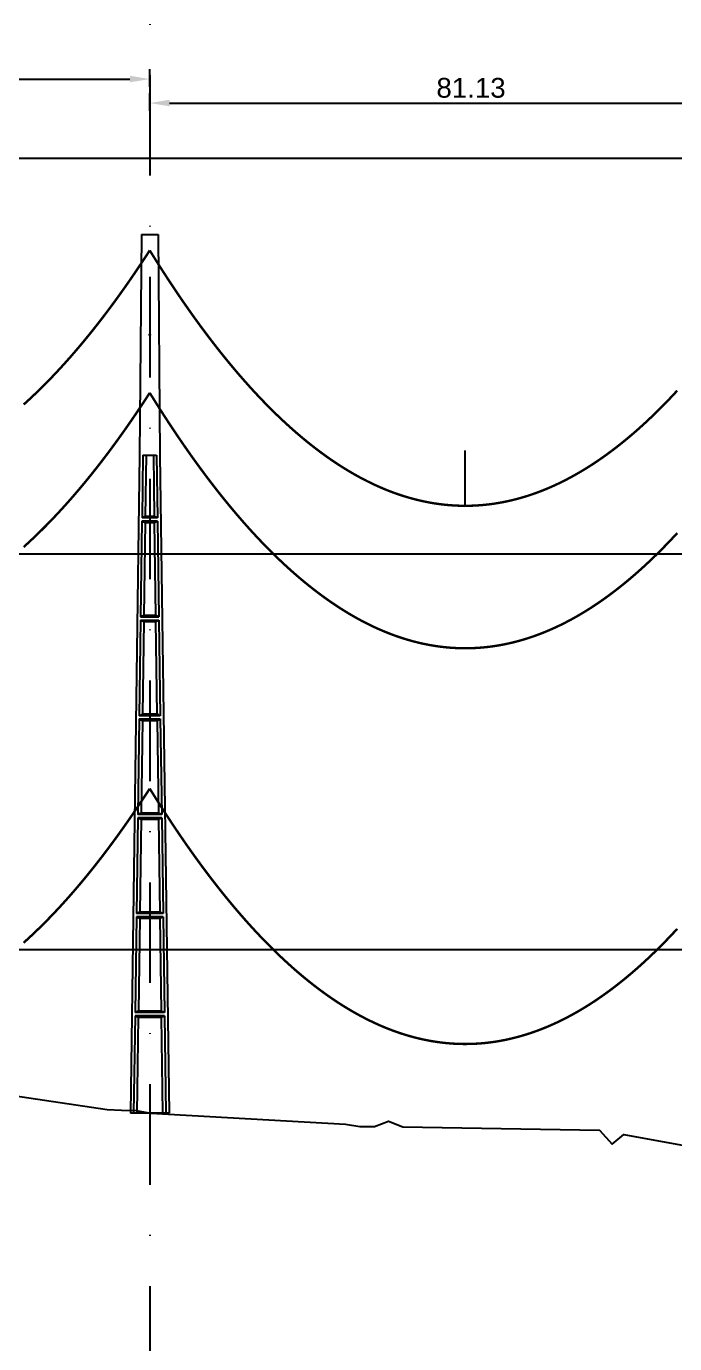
# Model space of a CAD drawing. Header units: metres. Extents: x -121 to 9872, y 3505 to 10721.
# Drawn here: x 972.7 to 1054.6, y 6977.2 to 7143.6 of the extents above; entities that cross this region are included whole.
import ezdxf

# ---------------------------------------------------------------- set-up
doc = ezdxf.new("R2010")
doc.units = ezdxf.units.M
doc.header["$PDMODE"] = 2
doc.linetypes.add('DASHDOT', pattern=[25.4, 12.7, -6.35, 0, -6.35])
doc.linetypes.add('DASHED', pattern=[0.75, 0.5, -0.25])
for name, color, linetype in [('C-ROAD-PROF', 2, 'DASHED'), ('CON-EOL- CA ORCHID', 240, 'Continuous'), ('CON-EOL- FO', 101, 'Continuous'), ('CON-EOL- PROJEÇÃO', 22, 'Continuous'), ('cotas', 7, 'Continuous'), ('GRID', 253, 'Continuous'), ('POSTE DT', 7, 'Continuous')]:
    doc.layers.add(name, color=color, linetype=linetype)
doc.styles.get("Standard").update_dxf_attribs({"font": 'arial.ttf'})
doc.dimstyles.new('ISO-25', dxfattribs={"dimtxt": 2.5, "dimasz": 2.5, "dimexe": 1.25, "dimexo": 0.625, "dimtad": 1, "dimzin": 1, "dimtxsty": 'Standard', "dimcen": 2.5, "dimaunit": 1, "dimadec": 3, "dimazin": 3, "dimtfac": 1, "dimtmove": 0, "dimatfit": 3, "dimfxlon": 1, "dimarcsym": 0})

# ---------------------------------------------------------------- blocks, each defined once
blk = doc.blocks.new('*U11')
at = {"layer": 'POSTE DT', "extrusion": (0, 1, 0)}
for p, q in [((-3.31, 349.86), (-4.05, 262)), ((-3.31, 349.86), (3.31, 349.86)), ((3.31, 349.86), (4.06, 262)), ((-4.05, 262), (-7.72, 0)), ((-4.05, 262), (-4.05, 262)), ((-2.73, 262), (-3.08, 237.05)), ((-2.73, 262), (2.75, 262)), ((-1.42, 262), (-1.77, 237.57)), ((1.43, 262), (1.77, 237.57)), ((2.75, 262), (3.1, 237.05)), ((4.06, 262), (7.72, 0)), ((3.1, 237.05), (-3.08, 237.05)), ((-3.1, 235.74), (-3.63, 197.65)), ((3.11, 235.73), (-3.1, 235.74)), ((-1.8, 235.21), (-2.32, 198.19)), ((1.8, 235.21), (2.32, 198.19)), ((3.11, 235.73), (3.65, 197.65)), ((-3.65, 196.34), (-4.19, 158.25)), ((-2.35, 195.8), (-2.87, 158.8)), ((2.35, 195.8), (2.87, 158.8)), ((3.66, 196.34), (4.2, 158.25)), ((-4.21, 156.94), (-4.74, 118.85)), ((-2.9, 156.39), (-3.42, 119.41)), ((2.91, 156.39), (3.42, 119.41)), ((4.21, 156.94), (4.75, 118.85)), ((-4.76, 117.54), (-5.29, 79.45)), ((4.77, 117.54), (-4.76, 117.54)), ((4.75, 118.85), (-4.74, 118.85)), ((-3.46, 116.98), (-3.97, 80.02)), ((3.46, 116.98), (3.98, 80.02)), ((4.77, 117.54), (5.3, 79.45)), ((5.3, 79.45), (-5.29, 79.45)), ((-5.31, 78.14), (-5.85, 40.06)), ((5.32, 78.14), (-5.31, 78.14)), ((-4.01, 77.57), (-4.53, 40.63)), ((4.01, 77.57), (4.53, 40.63)), ((5.32, 78.14), (5.85, 40.06)), ((-5.86, 38.74), (-6.41, 0)), ((5.87, 38.74), (-5.86, 38.74)), ((5.85, 40.06), (-5.85, 40.06)), ((-4.56, 38.17), (-5.1, 0)), ((4.56, 38.17), (5.1, 0)), ((5.87, 38.74), (6.41, 0)), ((-6.41, 0), (-7.72, 0)), ((-5.1, 0), (-6.41, 0)), ((5.1, 0), (-5.1, 0)), ((6.41, 0), (5.1, 0)), ((7.72, 0), (6.41, 0))]:
    blk.add_line(p, q, dxfattribs=at)
at = {"layer": 'POSTE DT', "ltscale": 3}
for points in [[(-3.65, 196.34), (3.66, 196.34)], [(-3.63, 197.65), (3.65, 197.65)], [(4.2, 158.25), (-4.19, 158.25)], [(-4.21, 156.94), (4.21, 156.94)]]:
    blk.add_lwpolyline(points, dxfattribs=at)
at = {"layer": 'POSTE DT'}
for points, knots in [([(0.25, 309.94), (0.25, 309.93), (0.25, 309.93), (0.25, 309.92), (0.25, 309.91), (0.25, 309.9), (0.25, 309.89), (0.24, 309.85), (0.22, 309.82), (0.19, 309.77), (0.16, 309.74), (0.11, 309.71), (0.08, 309.7), (0.01, 309.68), (-0.02, 309.68), (-0.08, 309.7), (-0.11, 309.71), (-0.16, 309.74), (-0.18, 309.76), (-0.21, 309.8), (-0.22, 309.82), (-0.24, 309.85), (-0.24, 309.87), (-0.25, 309.89), (-0.25, 309.9), (-0.25, 309.92), (-0.25, 309.92), (-0.25, 309.93), (-0.25, 309.94), (-0.25, 309.95), (-0.25, 309.95), (-0.25, 309.96), (-0.25, 309.97), (-0.24, 310), (-0.23, 310.02), (-0.21, 310.07), (-0.2, 310.09), (-0.15, 310.14), (-0.13, 310.15), (-0.07, 310.18), (-0.03, 310.19), (0.03, 310.19), (0.06, 310.18), (0.12, 310.16), (0.14, 310.14), (0.18, 310.11), (0.2, 310.09), (0.21, 310.06), (0.22, 310.05), (0.23, 310.04), (0.24, 310.01), (0.24, 309.99), (0.25, 309.97), (0.25, 309.96), (0.25, 309.95), (0.25, 309.94), (0.25, 309.94), (0.25, 309.94), (0.25, 309.94)], [-54.728303, -54.728303, -54.728303, -54.728303, -54.309038, -54.309038, -53.647169, -53.647169, -52.532885, -52.532885, -48.86224, -48.86224, -45.282765, -45.282765, -41.52867, -41.52867, -37.867486, -37.867486, -34.454589, -34.454589, -31.301423, -31.301423, -28.48103, -28.48103, -26.961755, -26.961755, -25.7544, -25.7544, -25.136228, -25.136228, -24.64409, -24.64409, -24.094201, -24.094201, -23.191199, -23.191199, -20.494482, -20.494482, -17.342863, -17.342863, -13.645538, -13.645538, -9.835989, -9.835989, -6.296781, -6.296781, -3.005029, -3.005029, 0, 0, 0, 1.527594, 1.527594, 3.697216, 3.697216, 4.489727, 4.489727, 5.01438, 5.01438, 5.095313, 5.095313, 5.095313, 5.095313]), ([(-1.77, 237.57), (-1.99, 237.49), (-2.21, 237.4), (-2.64, 237.22), (-2.86, 237.14), (-3.08, 237.05)], [0, 0, 0, 0, 56.660495, 56.660495, 113.412826, 113.412826, 113.412826, 113.412826]), ([(1.77, 237.57), (1.18, 237.57), (0.59, 237.57), (-0.59, 237.57), (-1.18, 237.57), (-1.77, 237.57)], [0, 0, 0, 0, 67.306894, 67.306894, 134.614447, 134.614447, 134.614447, 134.614447]), ([(3.1, 237.05), (2.87, 237.14), (2.65, 237.23), (2.21, 237.4), (1.99, 237.49), (1.77, 237.57)], [0, 0, 0, 0, 56.738948, 56.738948, 113.38731, 113.38731, 113.38731, 113.38731]), ([(-3.1, 235.74), (-2.88, 235.65), (-2.67, 235.56), (-2.23, 235.39), (-2.02, 235.3), (-1.8, 235.21)], [0.055576, 0.055576, 0.055576, 0.055576, 56.767409, 56.767409, 113.50757, 113.50757, 113.50757, 113.50757]), ([(-1.8, 235.21), (-1.2, 235.21), (-0.6, 235.21), (0.6, 235.21), (1.2, 235.21), (1.8, 235.21)], [0, 0, 0, 0, 68.567797, 68.567797, 137.136247, 137.136247, 137.136247, 137.136247]), ([(1.8, 235.21), (2.02, 235.3), (2.24, 235.38), (2.68, 235.56), (2.89, 235.65), (3.11, 235.73)], [0, 0, 0, 0, 56.845349, 56.845349, 113.599799, 113.599799, 113.599799, 113.599799]), ([(-3.65, 196.34), (-3.43, 196.25), (-3.22, 196.16), (-2.78, 195.98), (-2.57, 195.89), (-2.35, 195.8)], [0.054307, 0.054307, 0.054307, 0.054307, 63.527131, 63.527131, 127.063246, 127.063246, 127.063246, 127.063246]), ([(-2.32, 198.19), (-2.54, 198.1), (-2.76, 198.01), (-3.2, 197.83), (-3.41, 197.74), (-3.63, 197.65)], [0, 0, 0, 0, 63.412073, 63.412073, 126.777421, 126.777421, 126.777421, 126.777421]), ([(-2.35, 195.8), (-1.57, 195.8), (-0.78, 195.8), (0.79, 195.8), (1.57, 195.8), (2.35, 195.8)], [0, 0, 0, 0, 89.585713, 89.585713, 179.17191, 179.17191, 179.17191, 179.17191]), ([(2.32, 198.19), (1.55, 198.19), (0.77, 198.19), (-0.77, 198.19), (-1.55, 198.19), (-2.32, 198.19)], [0, 0, 0, 0, 88.31008, 88.31008, 176.620652, 176.620652, 176.620652, 176.620652]), ([(3.65, 197.65), (3.43, 197.74), (3.2, 197.83), (2.76, 198.01), (2.54, 198.1), (2.32, 198.19)], [0, 0, 0, 0, 63.488119, 63.488119, 126.880939, 126.880939, 126.880939, 126.880939]), ([(2.35, 195.8), (2.57, 195.89), (2.79, 195.98), (3.23, 196.16), (3.45, 196.25), (3.66, 196.34)], [0, 0, 0, 0, 63.60246, 63.60246, 127.109696, 127.109696, 127.109696, 127.109696]), ([(-2.87, 158.8), (-3.09, 158.71), (-3.31, 158.62), (-3.75, 158.43), (-3.97, 158.34), (-4.19, 158.25)], [0, 0, 0, 0, 70.301707, 70.301707, 140.590947, 140.590947, 140.590947, 140.590947]), ([(2.87, 158.8), (1.92, 158.8), (0.96, 158.8), (-0.96, 158.8), (-1.91, 158.8), (-2.87, 158.8)], [0, 0, 0, 0, 109.314454, 109.314454, 218.629264, 218.629264, 218.629264, 218.629264]), ([(4.2, 158.25), (3.98, 158.34), (3.76, 158.44), (3.31, 158.62), (3.09, 158.71), (2.87, 158.8)], [0, 0, 0, 0, 70.379198, 70.379198, 140.659718, 140.659718, 140.659718, 140.659718]), ([(-4.21, 156.94), (-3.99, 156.85), (-3.77, 156.75), (-3.34, 156.57), (-3.12, 156.48), (-2.9, 156.39)], [0.053423, 0.053423, 0.053423, 0.053423, 70.429742, 70.429742, 140.90167, 140.90167, 140.90167, 140.90167]), ([(-2.9, 156.39), (-1.94, 156.39), (-0.97, 156.39), (0.97, 156.39), (1.94, 156.39), (2.91, 156.39)], [0, 0, 0, 0, 110.60219, 110.60219, 221.20473, 221.20473, 221.20473, 221.20473]), ([(2.91, 156.39), (3.12, 156.48), (3.34, 156.57), (3.78, 156.75), (4, 156.85), (4.21, 156.94)], [0, 0, 0, 0, 70.506649, 70.506649, 140.914701, 140.914701, 140.914701, 140.914701]), ([(-4.76, 117.54), (-4.54, 117.45), (-4.32, 117.35), (-3.89, 117.17), (-3.67, 117.07), (-3.46, 116.98)], [0.052784, 0.052784, 0.052784, 0.052784, 77.438432, 77.438432, 154.950301, 154.950301, 154.950301, 154.950301]), ([(-3.42, 119.41), (-3.64, 119.32), (-3.86, 119.23), (-4.3, 119.04), (-4.52, 118.95), (-4.74, 118.85)], [0, 0, 0, 0, 77.299547, 77.299547, 154.618634, 154.618634, 154.618634, 154.618634]), ([(-3.46, 116.98), (-2.3, 116.98), (-1.15, 116.98), (1.15, 116.98), (2.31, 116.98), (3.46, 116.98)], [0, 0, 0, 0, 131.617604, 131.617604, 263.235447, 263.235447, 263.235447, 263.235447]), ([(3.42, 119.41), (2.28, 119.41), (1.14, 119.41), (-1.14, 119.41), (-2.28, 119.41), (-3.42, 119.41)], [0, 0, 0, 0, 130.319901, 130.319901, 260.640046, 260.640046, 260.640046, 260.640046]), ([(4.75, 118.85), (4.53, 118.95), (4.31, 119.04), (3.87, 119.23), (3.64, 119.32), (3.42, 119.41)], [0, 0, 0, 0, 77.381597, 77.381597, 154.66183, 154.66183, 154.66183, 154.66183]), ([(3.46, 116.98), (3.68, 117.07), (3.89, 117.17), (4.33, 117.35), (4.55, 117.45), (4.77, 117.54)], [0, 0, 0, 0, 77.520013, 77.520013, 154.938747, 154.938747, 154.938747, 154.938747]), ([(-3.97, 80.02), (-4.19, 79.93), (-4.41, 79.83), (-4.85, 79.64), (-5.07, 79.55), (-5.29, 79.45)], [0, 0, 0, 0, 84.379671, 84.379671, 168.809376, 168.809376, 168.809376, 168.809376]), ([(3.98, 80.02), (2.65, 80.02), (1.33, 80.02), (-1.32, 80.02), (-2.65, 80.02), (-3.97, 80.02)], [0, 0, 0, 0, 151.326157, 151.326157, 302.652465, 302.652465, 302.652465, 302.652465]), ([(5.3, 79.45), (5.08, 79.55), (4.86, 79.64), (4.42, 79.83), (4.2, 79.93), (3.98, 80.02)], [0, 0, 0, 0, 84.46863, 84.46863, 168.833721, 168.833721, 168.833721, 168.833721]), ([(-5.31, 78.14), (-5.09, 78.05), (-4.88, 77.95), (-4.44, 77.76), (-4.23, 77.67), (-4.01, 77.57)], [0.052308, 0.052308, 0.052308, 0.052308, 84.527725, 84.527725, 169.158824, 169.158824, 169.158824, 169.158824]), ([(-4.01, 77.57), (-2.67, 77.57), (-1.34, 77.57), (1.34, 77.57), (2.67, 77.57), (4.01, 77.57)], [0, 0, 0, 0, 152.632212, 152.632212, 305.264569, 305.264569, 305.264569, 305.264569]), ([(4.01, 77.57), (4.23, 77.67), (4.45, 77.76), (4.88, 77.95), (5.1, 78.05), (5.32, 78.14)], [0, 0, 0, 0, 84.616316, 84.616316, 169.129178, 169.129178, 169.129178, 169.129178]), ([(-5.86, 38.74), (-5.65, 38.65), (-5.43, 38.55), (-5, 38.36), (-4.78, 38.26), (-4.56, 38.17)], [0.026524, 0.026524, 0.026524, 0.026524, 91.679563, 91.679563, 183.466041, 183.466041, 183.466041, 183.466041]), ([(-4.53, 40.63), (-4.75, 40.53), (-4.97, 40.44), (-5.41, 40.25), (-5.63, 40.15), (-5.85, 40.06)], [0, 0, 0, 0, 91.523648, 91.523648, 183.126775, 183.126775, 183.126775, 183.126775]), ([(-4.56, 38.17), (-3.04, 38.17), (-1.52, 38.17), (1.52, 38.17), (3.04, 38.17), (4.56, 38.17)], [0, 0, 0, 0, 173.646192, 173.646192, 347.292451, 347.292451, 347.292451, 347.292451]), ([(4.53, 40.63), (3.02, 40.63), (1.51, 40.63), (-1.51, 40.63), (-3.02, 40.63), (-4.53, 40.63)], [0, 0, 0, 0, 172.33304, 172.33304, 344.666151, 344.666151, 344.666151, 344.666151]), ([(5.85, 40.06), (5.63, 40.15), (5.41, 40.25), (4.97, 40.44), (4.75, 40.53), (4.53, 40.63)], [0, 0, 0, 0, 91.621326, 91.621326, 183.137324, 183.137324, 183.137324, 183.137324]), ([(4.56, 38.17), (4.78, 38.26), (5, 38.36), (5.43, 38.55), (5.65, 38.65), (5.87, 38.74)], [0, 0, 0, 0, 91.776928, 91.776928, 183.448614, 183.448614, 183.448614, 183.448614])]:
    blk.add_open_spline(points, degree=3, knots=knots, dxfattribs=at)
blk = doc.blocks.new('*D331')
at = {"layer": 'cotas', "color": 0, "lineweight": -2, "transparency": 16777216}
for p, q in [((908.3, 7135.97), (908.3, 7138.22)), ((910.8, 7136.97), (985.8, 7136.97)), ((988.3, 7135.97), (988.3, 7138.22))]:
    blk.add_line(p, q, dxfattribs=at)
at = {"layer": 'cotas', "color": 0, "transparency": 16777216}
for points in [[(910.8, 7137.39), (910.8, 7136.56), (908.3, 7136.97)], [(985.8, 7137.39), (985.8, 7136.56), (988.3, 7136.97)]]:
    blk.add_solid(points, dxfattribs=at)
at = {"layer": 'Defpoints', "color": 0, "transparency": 16777216}
for p in [(988.3, 7136.97), (908.3, 7123.77), (988.3, 7117.33)]:
    blk.add_point(p, dxfattribs=at)
at = {"layer": 'cotas', "color": 0, "transparency": 16777216, "insert": (948.3, 7138.87), "char_height": 2.5, "attachment_point": 5}
blk.add_mtext('80.00', dxfattribs=at)
blk = doc.blocks.new('*D332')
at = {"layer": 'cotas', "color": 0, "lineweight": -2, "transparency": 16777216}
for p, q in [((988.3, 7132.94), (988.3, 7135.19)), ((990.8, 7133.94), (1066.93, 7133.94)), ((1069.43, 7132.94), (1069.43, 7135.19))]:
    blk.add_line(p, q, dxfattribs=at)
at = {"layer": 'cotas', "color": 0, "transparency": 16777216}
for points in [[(990.8, 7134.36), (990.8, 7133.53), (988.3, 7133.94)], [(1066.93, 7134.36), (1066.93, 7133.53), (1069.43, 7133.94)]]:
    blk.add_solid(points, dxfattribs=at)
at = {"layer": 'Defpoints', "color": 0, "transparency": 16777216}
for p in [(1069.43, 7133.94), (1069.43, 7119.74), (988.3, 7117.33)]:
    blk.add_point(p, dxfattribs=at)
at = {"layer": 'cotas', "color": 0, "transparency": 16777216, "insert": (1028.87, 7135.85), "char_height": 2.5, "attachment_point": 5}
blk.add_mtext('81.13', dxfattribs=at)

msp = doc.modelspace()

# ---------------------------------------------------------------- linework, layer by layer
at = {"layer": 'C-ROAD-PROF', "color": 0, "linetype": 'Continuous', "lineweight": -3}
msp.add_lwpolyline([(958.314, 7010.438), (982.928, 7006.777), (984.734, 7006.673), (986.601, 7006.642), (988.427, 7006.302), (1013.019, 7004.938), (1014.844, 7004.645), (1016.678, 7004.643), (1018.464, 7005.292), (1020.266, 7004.571), (1045.102, 7004.147), (1046.699, 7002.411), (1048.159, 7003.637), (1074.244, 6998.853)], dxfattribs=at)
at = {"layer": 'CON-EOL- CA ORCHID'}
msp.add_line((1028.139, 7083.053), (1028.139, 7090.053), dxfattribs=at)
at = {"layer": 'CON-EOL- CA ORCHID', "const_width": 0.3}
for points in [[(972.383, 7095.847), (972.781, 7096.208), (973.179, 7096.575), (973.577, 7096.949), (973.975, 7097.329), (974.373, 7097.715), (974.771, 7098.108), (975.169, 7098.508), (975.567, 7098.914), (975.965, 7099.326), (976.363, 7099.745), (976.761, 7100.171), (977.159, 7100.602), (977.557, 7101.041), (977.955, 7101.485), (978.353, 7101.937), (978.751, 7102.394), (979.149, 7102.858), (979.547, 7103.329), (979.945, 7103.806), (980.343, 7104.29), (980.741, 7104.78), (981.139, 7105.276), (981.537, 7105.779), (981.935, 7106.289), (982.333, 7106.805), (982.731, 7107.327), (983.129, 7107.856), (983.527, 7108.392), (983.925, 7108.934), (984.323, 7109.482), (984.721, 7110.037), (985.119, 7110.598), (985.517, 7111.166), (985.915, 7111.74), (986.313, 7112.321), (986.711, 7112.909), (987.109, 7113.503), (987.507, 7114.103), (987.905, 7114.71), (988.303, 7115.323)], [(988.303, 7115.323), (988.707, 7114.671), (989.111, 7114.026), (989.514, 7113.387), (989.918, 7112.755), (990.321, 7112.13), (990.725, 7111.512), (991.129, 7110.9), (991.532, 7110.294), (991.936, 7109.696), (992.34, 7109.104), (992.743, 7108.519), (993.147, 7107.941), (993.55, 7107.369), (993.954, 7106.804), (994.358, 7106.245), (994.761, 7105.694), (995.165, 7105.149), (995.569, 7104.61), (995.972, 7104.078), (996.376, 7103.553), (996.779, 7103.035), (997.183, 7102.523), (997.587, 7102.018), (997.99, 7101.52), (998.394, 7101.028), (998.798, 7100.543), (999.201, 7100.065), (999.605, 7099.593), (1000.009, 7099.128), (1000.412, 7098.669), (1000.816, 7098.217), (1001.219, 7097.772), (1001.623, 7097.334), (1002.027, 7096.902), (1002.43, 7096.477), (1002.834, 7096.058), (1003.238, 7095.646), (1003.641, 7095.241), (1004.045, 7094.842), (1004.448, 7094.45), (1004.852, 7094.065), (1005.256, 7093.686), (1005.659, 7093.314), (1006.063, 7092.949), (1006.467, 7092.59), (1006.87, 7092.238), (1007.274, 7091.892), (1007.677, 7091.554), (1008.081, 7091.221), (1008.485, 7090.896), (1008.888, 7090.577), (1009.292, 7090.264), (1009.696, 7089.959), (1010.099, 7089.66), (1010.503, 7089.367), (1010.906, 7089.081), (1011.31, 7088.802), (1011.714, 7088.53), (1012.117, 7088.264), (1012.521, 7088.004), (1012.925, 7087.752), (1013.328, 7087.506), (1013.732, 7087.266), (1014.135, 7087.033), (1014.539, 7086.807), (1014.943, 7086.588), (1015.346, 7086.375), (1015.75, 7086.168), (1016.154, 7085.969), (1016.557, 7085.776), (1016.961, 7085.589), (1017.364, 7085.409), (1017.768, 7085.236), (1018.172, 7085.069), (1018.575, 7084.909), (1018.979, 7084.756), (1019.383, 7084.609), (1019.786, 7084.469), (1020.19, 7084.336), (1020.593, 7084.209), (1020.997, 7084.088), (1021.401, 7083.975), (1021.804, 7083.868), (1022.208, 7083.767), (1022.612, 7083.673), (1023.015, 7083.586), (1023.419, 7083.505), (1023.822, 7083.431), (1024.226, 7083.364), (1024.63, 7083.303), (1025.033, 7083.249), (1025.437, 7083.201), (1025.841, 7083.16), (1026.244, 7083.126), (1026.648, 7083.098), (1027.052, 7083.077), (1027.455, 7083.063), (1027.859, 7083.055), (1028.262, 7083.054), (1028.666, 7083.059), (1029.07, 7083.071), (1029.473, 7083.089), (1029.877, 7083.115), (1030.281, 7083.146), (1030.684, 7083.185), (1031.088, 7083.23), (1031.491, 7083.281), (1031.895, 7083.339), (1032.299, 7083.404), (1032.702, 7083.476), (1033.106, 7083.554), (1033.51, 7083.638), (1033.913, 7083.73), (1034.317, 7083.828), (1034.72, 7083.932), (1035.124, 7084.043), (1035.528, 7084.161), (1035.931, 7084.285), (1036.335, 7084.416), (1036.739, 7084.554), (1037.142, 7084.698), (1037.546, 7084.849), (1037.949, 7085.006), (1038.353, 7085.17), (1038.757, 7085.341), (1039.16, 7085.518), (1039.564, 7085.702), (1039.968, 7085.893), (1040.371, 7086.09), (1040.775, 7086.294), (1041.178, 7086.504), (1041.582, 7086.721), (1041.986, 7086.945), (1042.389, 7087.175), (1042.793, 7087.412), (1043.197, 7087.655), (1043.6, 7087.905), (1044.004, 7088.162), (1044.407, 7088.425), (1044.811, 7088.695), (1045.215, 7088.972), (1045.618, 7089.255), (1046.022, 7089.545), (1046.426, 7089.842), (1046.829, 7090.145), (1047.233, 7090.454), (1047.636, 7090.771), (1048.04, 7091.094), (1048.444, 7091.424), (1048.847, 7091.76), (1049.251, 7092.103), (1049.655, 7092.452), (1050.058, 7092.808), (1050.462, 7093.171), (1050.865, 7093.541), (1051.269, 7093.917), (1051.673, 7094.3), (1052.076, 7094.689), (1052.48, 7095.085), (1052.884, 7095.488), (1053.287, 7095.897), (1053.691, 7096.313), (1054.095, 7096.736), (1054.498, 7097.165), (1054.902, 7097.601)]]:
    msp.add_lwpolyline(points, dxfattribs=at)
at = {"layer": 'CON-EOL- FO', "color": 4, "const_width": 0.3}
msp.add_lwpolyline([(972.383, 7077.847), (972.781, 7078.208), (973.179, 7078.575), (973.577, 7078.949), (973.975, 7079.329), (974.373, 7079.716), (974.771, 7080.109), (975.169, 7080.508), (975.567, 7080.914), (975.965, 7081.326), (976.363, 7081.745), (976.761, 7082.171), (977.159, 7082.603), (977.557, 7083.041), (977.955, 7083.486), (978.353, 7083.937), (978.751, 7084.394), (979.149, 7084.859), (979.547, 7085.329), (979.945, 7085.806), (980.343, 7086.29), (980.741, 7086.78), (981.139, 7087.277), (981.537, 7087.78), (981.935, 7088.289), (982.333, 7088.805), (982.731, 7089.327), (983.129, 7089.856), (983.527, 7090.392), (983.925, 7090.934), (984.323, 7091.482), (984.721, 7092.037), (985.119, 7092.598), (985.517, 7093.166), (985.915, 7093.741), (986.313, 7094.322), (986.711, 7094.909), (987.109, 7095.503), (987.507, 7096.103), (987.905, 7096.71), (988.303, 7097.323)], dxfattribs=at)
at = {"layer": 'CON-EOL- FO', "lineweight": 30, "const_width": 0.3}
for points in [[(972.383, 7077.847), (972.781, 7078.208), (973.179, 7078.575), (973.577, 7078.949), (973.975, 7079.329), (974.373, 7079.716), (974.771, 7080.109), (975.169, 7080.508), (975.567, 7080.914), (975.965, 7081.326), (976.363, 7081.745), (976.761, 7082.171), (977.159, 7082.603), (977.557, 7083.041), (977.955, 7083.486), (978.353, 7083.937), (978.751, 7084.394), (979.149, 7084.859), (979.547, 7085.329), (979.945, 7085.806), (980.343, 7086.29), (980.741, 7086.78), (981.139, 7087.276), (981.537, 7087.779), (981.935, 7088.289), (982.333, 7088.805), (982.731, 7089.327), (983.129, 7089.856), (983.527, 7090.392), (983.925, 7090.934), (984.323, 7091.482), (984.721, 7092.037), (985.119, 7092.598), (985.517, 7093.166), (985.915, 7093.741), (986.313, 7094.322), (986.711, 7094.909), (987.109, 7095.503), (987.507, 7096.103), (987.905, 7096.71), (988.303, 7097.323)], [(988.303, 7097.323), (988.707, 7096.671), (989.111, 7096.026), (989.514, 7095.387), (989.918, 7094.756), (990.321, 7094.13), (990.725, 7093.512), (991.129, 7092.9), (991.532, 7092.295), (991.936, 7091.696), (992.34, 7091.104), (992.743, 7090.519), (993.147, 7089.941), (993.55, 7089.369), (993.954, 7088.804), (994.358, 7088.246), (994.761, 7087.694), (995.165, 7087.149), (995.569, 7086.61), (995.972, 7086.079), (996.376, 7085.554), (996.779, 7085.035), (997.183, 7084.523), (997.587, 7084.018), (997.99, 7083.52), (998.394, 7083.028), (998.798, 7082.543), (999.201, 7082.065), (999.605, 7081.593), (1000.009, 7081.128), (1000.412, 7080.669), (1000.816, 7080.218), (1001.219, 7079.772), (1001.623, 7079.334), (1002.027, 7078.902), (1002.43, 7078.477), (1002.834, 7078.058), (1003.238, 7077.646), (1003.641, 7077.241), (1004.045, 7076.843), (1004.448, 7076.451), (1004.852, 7076.065), (1005.256, 7075.687), (1005.659, 7075.315), (1006.063, 7074.949), (1006.467, 7074.59), (1006.87, 7074.238), (1007.274, 7073.893), (1007.677, 7073.554), (1008.081, 7073.222), (1008.485, 7072.896), (1008.888, 7072.577), (1009.292, 7072.265), (1009.696, 7071.959), (1010.099, 7071.66), (1010.503, 7071.367), (1010.906, 7071.082), (1011.31, 7070.802), (1011.714, 7070.53), (1012.117, 7070.264), (1012.521, 7070.005), (1012.925, 7069.752), (1013.328, 7069.506), (1013.732, 7069.266), (1014.135, 7069.034), (1014.539, 7068.807), (1014.943, 7068.588), (1015.346, 7068.375), (1015.75, 7068.169), (1016.154, 7067.969), (1016.557, 7067.776), (1016.961, 7067.589), (1017.364, 7067.409), (1017.768, 7067.236), (1018.172, 7067.07), (1018.575, 7066.91), (1018.979, 7066.756), (1019.383, 7066.609), (1019.786, 7066.469), (1020.19, 7066.336), (1020.593, 7066.209), (1020.997, 7066.089), (1021.401, 7065.975), (1021.804, 7065.868), (1022.208, 7065.767), (1022.612, 7065.673), (1023.015, 7065.586), (1023.419, 7065.506), (1023.822, 7065.432), (1024.226, 7065.364), (1024.63, 7065.303), (1025.033, 7065.249), (1025.437, 7065.202), (1025.841, 7065.161), (1026.244, 7065.126), (1026.648, 7065.099), (1027.052, 7065.077), (1027.455, 7065.063), (1027.859, 7065.055), (1028.262, 7065.054), (1028.666, 7065.059), (1029.07, 7065.071), (1029.473, 7065.09), (1029.877, 7065.115), (1030.281, 7065.146), (1030.684, 7065.185), (1031.088, 7065.23), (1031.491, 7065.281), (1031.895, 7065.34), (1032.299, 7065.405), (1032.702, 7065.476), (1033.106, 7065.554), (1033.51, 7065.639), (1033.913, 7065.73), (1034.317, 7065.828), (1034.72, 7065.932), (1035.124, 7066.043), (1035.528, 7066.161), (1035.931, 7066.286), (1036.335, 7066.417), (1036.739, 7066.554), (1037.142, 7066.698), (1037.546, 7066.849), (1037.949, 7067.007), (1038.353, 7067.171), (1038.757, 7067.341), (1039.16, 7067.519), (1039.564, 7067.702), (1039.968, 7067.893), (1040.371, 7068.09), (1040.775, 7068.294), (1041.178, 7068.504), (1041.582, 7068.721), (1041.986, 7068.945), (1042.389, 7069.175), (1042.793, 7069.412), (1043.197, 7069.655), (1043.6, 7069.906), (1044.004, 7070.162), (1044.407, 7070.426), (1044.811, 7070.696), (1045.215, 7070.972), (1045.618, 7071.255), (1046.022, 7071.545), (1046.426, 7071.842), (1046.829, 7072.145), (1047.233, 7072.455), (1047.636, 7072.771), (1048.04, 7073.094), (1048.444, 7073.424), (1048.847, 7073.76), (1049.251, 7074.103), (1049.655, 7074.452), (1050.058, 7074.809), (1050.462, 7075.171), (1050.865, 7075.541), (1051.269, 7075.917), (1051.673, 7076.3), (1052.076, 7076.689), (1052.48, 7077.085), (1052.884, 7077.488), (1053.287, 7077.897), (1053.691, 7078.313), (1054.095, 7078.736), (1054.498, 7079.165), (1054.902, 7079.601)], [(988.303, 7097.323), (988.707, 7096.671), (989.111, 7096.026), (989.514, 7095.387), (989.918, 7094.755), (990.321, 7094.13), (990.725, 7093.512), (991.129, 7092.9), (991.532, 7092.295), (991.936, 7091.696), (992.34, 7091.104), (992.743, 7090.519), (993.147, 7089.941), (993.55, 7089.369), (993.954, 7088.804), (994.358, 7088.246), (994.761, 7087.694), (995.165, 7087.149), (995.569, 7086.61), (995.972, 7086.079), (996.376, 7085.554), (996.779, 7085.035), (997.183, 7084.523), (997.587, 7084.018), (997.99, 7083.52), (998.394, 7083.028), (998.798, 7082.543), (999.201, 7082.065), (999.605, 7081.593), (1000.009, 7081.128), (1000.412, 7080.669), (1000.816, 7080.218), (1001.219, 7079.772), (1001.623, 7079.334), (1002.027, 7078.902), (1002.43, 7078.477), (1002.834, 7078.058), (1003.238, 7077.646), (1003.641, 7077.241), (1004.045, 7076.843), (1004.448, 7076.451), (1004.852, 7076.065), (1005.256, 7075.687), (1005.659, 7075.315), (1006.063, 7074.949), (1006.467, 7074.59), (1006.87, 7074.238), (1007.274, 7073.893), (1007.677, 7073.554), (1008.081, 7073.222), (1008.485, 7072.896), (1008.888, 7072.577), (1009.292, 7072.265), (1009.696, 7071.959), (1010.099, 7071.66), (1010.503, 7071.367), (1010.906, 7071.082), (1011.31, 7070.802), (1011.714, 7070.53), (1012.117, 7070.264), (1012.521, 7070.005), (1012.925, 7069.752), (1013.328, 7069.506), (1013.732, 7069.266), (1014.135, 7069.034), (1014.539, 7068.807), (1014.943, 7068.588), (1015.346, 7068.375), (1015.75, 7068.169), (1016.154, 7067.969), (1016.557, 7067.776), (1016.961, 7067.589), (1017.364, 7067.409), (1017.768, 7067.236), (1018.172, 7067.07), (1018.575, 7066.91), (1018.979, 7066.756), (1019.383, 7066.609), (1019.786, 7066.469), (1020.19, 7066.336), (1020.593, 7066.209), (1020.997, 7066.089), (1021.401, 7065.975), (1021.804, 7065.868), (1022.208, 7065.767), (1022.612, 7065.673), (1023.015, 7065.586), (1023.419, 7065.506), (1023.822, 7065.432), (1024.226, 7065.364), (1024.63, 7065.303), (1025.033, 7065.249), (1025.437, 7065.202), (1025.841, 7065.161), (1026.244, 7065.126), (1026.648, 7065.099), (1027.052, 7065.077), (1027.455, 7065.063), (1027.859, 7065.055), (1028.262, 7065.054), (1028.666, 7065.059), (1029.07, 7065.071), (1029.473, 7065.09), (1029.877, 7065.115), (1030.281, 7065.146), (1030.684, 7065.185), (1031.088, 7065.23), (1031.491, 7065.281), (1031.895, 7065.34), (1032.299, 7065.405), (1032.702, 7065.476), (1033.106, 7065.554), (1033.51, 7065.639), (1033.913, 7065.73), (1034.317, 7065.828), (1034.72, 7065.932), (1035.124, 7066.043), (1035.528, 7066.161), (1035.931, 7066.286), (1036.335, 7066.417), (1036.739, 7066.554), (1037.142, 7066.698), (1037.546, 7066.849), (1037.949, 7067.007), (1038.353, 7067.171), (1038.757, 7067.341), (1039.16, 7067.519), (1039.564, 7067.702), (1039.968, 7067.893), (1040.371, 7068.09), (1040.775, 7068.294), (1041.178, 7068.504), (1041.582, 7068.721), (1041.986, 7068.945), (1042.389, 7069.175), (1042.793, 7069.412), (1043.197, 7069.655), (1043.6, 7069.905), (1044.004, 7070.162), (1044.407, 7070.426), (1044.811, 7070.696), (1045.215, 7070.972), (1045.618, 7071.255), (1046.022, 7071.545), (1046.426, 7071.842), (1046.829, 7072.145), (1047.233, 7072.455), (1047.636, 7072.771), (1048.04, 7073.094), (1048.444, 7073.424), (1048.847, 7073.76), (1049.251, 7074.103), (1049.655, 7074.452), (1050.058, 7074.809), (1050.462, 7075.171), (1050.865, 7075.541), (1051.269, 7075.917), (1051.673, 7076.3), (1052.076, 7076.689), (1052.48, 7077.085), (1052.884, 7077.488), (1053.287, 7077.897), (1053.691, 7078.313), (1054.095, 7078.736), (1054.498, 7079.165), (1054.902, 7079.601)]]:
    msp.add_lwpolyline(points, dxfattribs=at)
at = {"layer": 'CON-EOL- PROJEÇÃO', "lineweight": 30, "const_width": 0.3}
for points in [[(972.383, 7027.847), (972.781, 7028.208), (973.179, 7028.575), (973.577, 7028.949), (973.975, 7029.329), (974.373, 7029.715), (974.771, 7030.108), (975.169, 7030.508), (975.567, 7030.914), (975.965, 7031.326), (976.363, 7031.745), (976.761, 7032.17), (977.159, 7032.602), (977.557, 7033.041), (977.955, 7033.485), (978.353, 7033.937), (978.751, 7034.394), (979.149, 7034.858), (979.547, 7035.329), (979.945, 7035.806), (980.343, 7036.29), (980.741, 7036.78), (981.139, 7037.276), (981.537, 7037.779), (981.935, 7038.289), (982.333, 7038.805), (982.731, 7039.327), (983.129, 7039.856), (983.527, 7040.392), (983.925, 7040.934), (984.323, 7041.482), (984.721, 7042.037), (985.119, 7042.598), (985.517, 7043.166), (985.915, 7043.74), (986.313, 7044.321), (986.711, 7044.909), (987.109, 7045.503), (987.507, 7046.103), (987.905, 7046.71), (988.303, 7047.323)], [(988.303, 7047.323), (988.707, 7046.671), (989.111, 7046.026), (989.514, 7045.387), (989.918, 7044.755), (990.321, 7044.13), (990.725, 7043.512), (991.129, 7042.9), (991.532, 7042.294), (991.936, 7041.696), (992.34, 7041.104), (992.743, 7040.519), (993.147, 7039.941), (993.55, 7039.369), (993.954, 7038.804), (994.358, 7038.245), (994.761, 7037.694), (995.165, 7037.149), (995.569, 7036.61), (995.972, 7036.078), (996.376, 7035.553), (996.779, 7035.035), (997.183, 7034.523), (997.587, 7034.018), (997.99, 7033.52), (998.394, 7033.028), (998.798, 7032.543), (999.201, 7032.065), (999.605, 7031.593), (1000.009, 7031.128), (1000.412, 7030.669), (1000.816, 7030.217), (1001.219, 7029.772), (1001.623, 7029.334), (1002.027, 7028.902), (1002.43, 7028.477), (1002.834, 7028.058), (1003.238, 7027.646), (1003.641, 7027.241), (1004.045, 7026.842), (1004.448, 7026.45), (1004.852, 7026.065), (1005.256, 7025.686), (1005.659, 7025.314), (1006.063, 7024.949), (1006.467, 7024.59), (1006.87, 7024.238), (1007.274, 7023.892), (1007.677, 7023.554), (1008.081, 7023.221), (1008.485, 7022.896), (1008.888, 7022.577), (1009.292, 7022.264), (1009.696, 7021.959), (1010.099, 7021.66), (1010.503, 7021.367), (1010.906, 7021.081), (1011.31, 7020.802), (1011.714, 7020.53), (1012.117, 7020.264), (1012.521, 7020.004), (1012.925, 7019.752), (1013.328, 7019.506), (1013.732, 7019.266), (1014.135, 7019.033), (1014.539, 7018.807), (1014.943, 7018.588), (1015.346, 7018.375), (1015.75, 7018.168), (1016.154, 7017.969), (1016.557, 7017.776), (1016.961, 7017.589), (1017.364, 7017.409), (1017.768, 7017.236), (1018.172, 7017.069), (1018.575, 7016.909), (1018.979, 7016.756), (1019.383, 7016.609), (1019.786, 7016.469), (1020.19, 7016.336), (1020.593, 7016.209), (1020.997, 7016.088), (1021.401, 7015.975), (1021.804, 7015.868), (1022.208, 7015.767), (1022.612, 7015.673), (1023.015, 7015.586), (1023.419, 7015.505), (1023.822, 7015.431), (1024.226, 7015.364), (1024.63, 7015.303), (1025.033, 7015.249), (1025.437, 7015.201), (1025.841, 7015.16), (1026.244, 7015.126), (1026.648, 7015.098), (1027.052, 7015.077), (1027.455, 7015.063), (1027.859, 7015.055), (1028.262, 7015.054), (1028.666, 7015.059), (1029.07, 7015.071), (1029.473, 7015.089), (1029.877, 7015.115), (1030.281, 7015.146), (1030.684, 7015.185), (1031.088, 7015.23), (1031.491, 7015.281), (1031.895, 7015.339), (1032.299, 7015.404), (1032.702, 7015.476), (1033.106, 7015.554), (1033.51, 7015.638), (1033.913, 7015.73), (1034.317, 7015.828), (1034.72, 7015.932), (1035.124, 7016.043), (1035.528, 7016.161), (1035.931, 7016.285), (1036.335, 7016.416), (1036.739, 7016.554), (1037.142, 7016.698), (1037.546, 7016.849), (1037.949, 7017.006), (1038.353, 7017.17), (1038.757, 7017.341), (1039.16, 7017.518), (1039.564, 7017.702), (1039.968, 7017.893), (1040.371, 7018.09), (1040.775, 7018.294), (1041.178, 7018.504), (1041.582, 7018.721), (1041.986, 7018.945), (1042.389, 7019.175), (1042.793, 7019.412), (1043.197, 7019.655), (1043.6, 7019.905), (1044.004, 7020.162), (1044.407, 7020.425), (1044.811, 7020.695), (1045.215, 7020.972), (1045.618, 7021.255), (1046.022, 7021.545), (1046.426, 7021.842), (1046.829, 7022.145), (1047.233, 7022.454), (1047.636, 7022.771), (1048.04, 7023.094), (1048.444, 7023.424), (1048.847, 7023.76), (1049.251, 7024.103), (1049.655, 7024.452), (1050.058, 7024.808), (1050.462, 7025.171), (1050.865, 7025.541), (1051.269, 7025.917), (1051.673, 7026.3), (1052.076, 7026.689), (1052.48, 7027.085), (1052.884, 7027.488), (1053.287, 7027.897), (1053.691, 7028.313), (1054.095, 7028.736), (1054.498, 7029.165), (1054.902, 7029.601)]]:
    msp.add_lwpolyline(points, dxfattribs=at)
at = {"layer": 'GRID', "linetype": 'DASHDOT'}
msp.add_line((988.303, 7876.973), (988.303, 5510.205), dxfattribs=at)
at = {"layer": 'GRID'}
for points in [[(-30.298, 7126.973), (7827.812, 7126.973)], [(-30.298, 7126.973), (7827.812, 7126.973)], [(-30.298, 7076.973), (7827.812, 7076.973)], [(-30.298, 7076.973), (7827.812, 7076.973)], [(-30.298, 7026.973), (7827.812, 7026.973)], [(-30.298, 7026.973), (7827.812, 7026.973)], [(-30.298, 7026.973), (7827.812, 7026.973)], [(-30.298, 7026.973), (7827.812, 7026.973)]]:
    msp.add_lwpolyline(points, dxfattribs=at)

# ---------------------------------------------------------------- block references
at = {"layer": 'POSTE DT', "xscale": 0.3172702451939489, "yscale": 0.3172702451939489, "zscale": 0.3172702451939489}
msp.add_blockref('*U11', (988.303, 7006.325), dxfattribs=at)

# ---------------------------------------------------------------- dimensions: what is measured, and where the dimension line sits
at = {"layer": 'cotas'}
for base, p1, p2, picture, middle in [((988.303, 7136.972), (908.303, 7123.768), (988.303, 7117.325), '*D331', (948.303, 7136.972)), ((1069.432, 7133.943), (988.303, 7117.325), (1069.432, 7119.735), '*D332', (1028.868, 7133.943))]:
    dim = msp.add_linear_dim(base=base, p1=p1, p2=p2, dimstyle='ISO-25', dxfattribs=at)
    dim.commit()
    dim.dimension.update_dxf_attribs({"geometry": picture, "text_midpoint": middle, "dimtype": 160})

doc.saveas('drawing.dxf')
